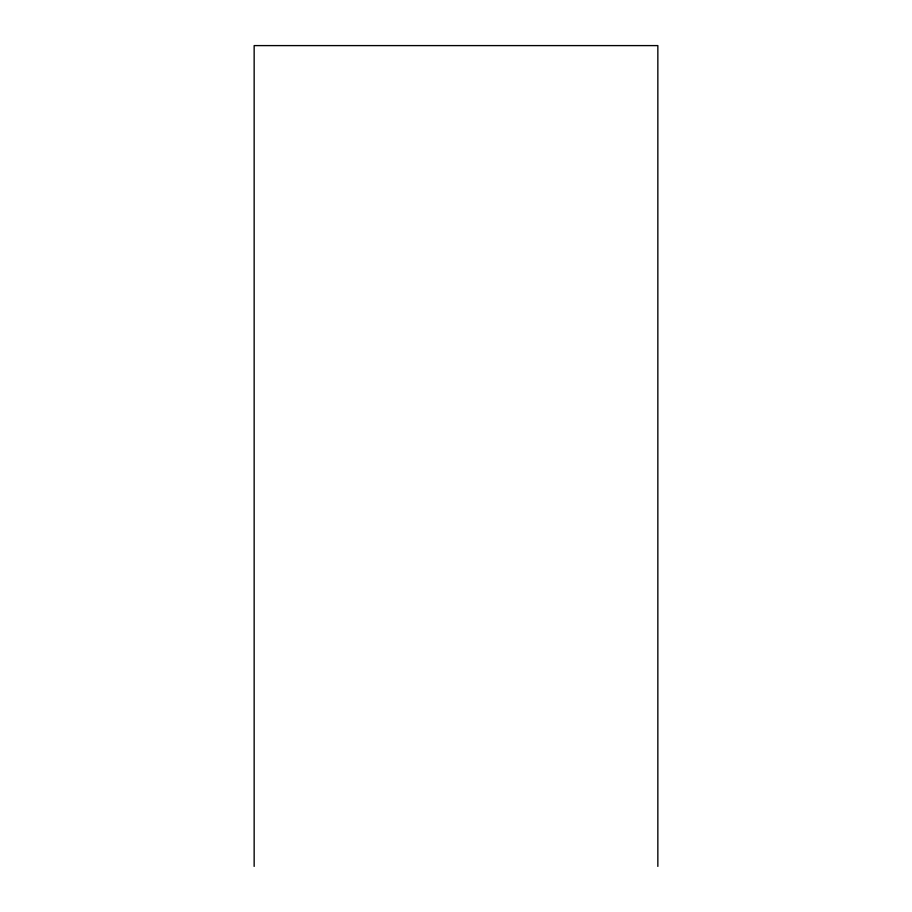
<?xml version="1.0" encoding="UTF-8"?>
<svg xmlns="http://www.w3.org/2000/svg" width="912" height="912" viewBox="0 0 912 912"><rect width="100%" height="100%" fill="white"/><g stroke="black" fill="none" stroke-linecap="round" stroke-linejoin="round"><path stroke-width="1.37" d="M657.848 866.4L657.848 45.6L254.152 45.6L254.152 866.4"/></g></svg>
